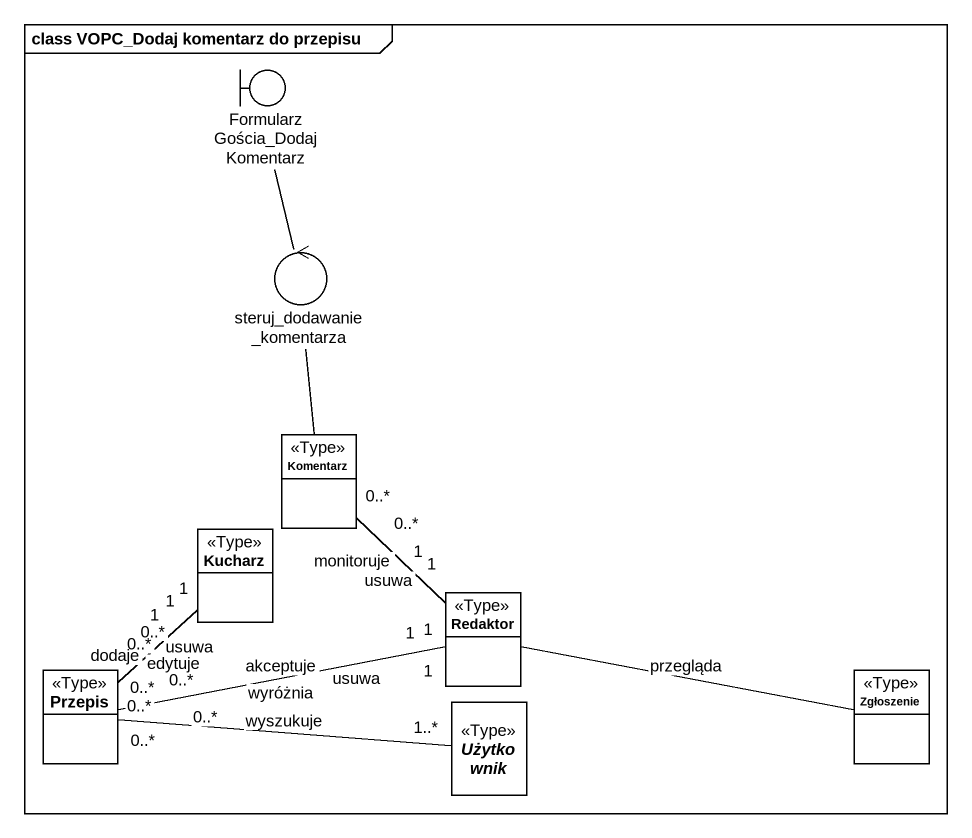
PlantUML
@startuml
mainframe class VOPC_Dodaj komentarz do przepisu
allowmixing
hide circle
hide empty members
boundary "FormularzGościa_DodajKomentarz" as FormularzGościa
control steruj_dodawanie_komentarza
class Komentarz <<Type>>
class Kucharz <<Type>>
class Redaktor <<Type>>
class Przepis <<Type>>
class Zgłoszenie <<Type>>
abstract class Użytkownik <<Type>>
FormularzGościa -- steruj_dodawanie_komentarza
steruj_dodawanie_komentarza -- Komentarz
Kucharz "1" -- "0..*" Przepis : usuwa
Kucharz "1" -- "0..*" Przepis : dodaje
Kucharz "1" -- "0..*" Przepis : edytuje
Redaktor "1" -up- "0..*" Komentarz : monitoruje
Redaktor -up- Komentarz
Redaktor "1" -up- "0..*" Komentarz : usuwa
Redaktor "1" -left- "0..*" Przepis : wyróżnia
Redaktor "1" -left- "0..*" Przepis : usuwa
Redaktor -right- Zgłoszenie : przegląda
Przepis "0..*" -right- "1" Redaktor : akceptuje
Użytkownik "1..*" -left- "0..*" Przepis : wyszukuje
@enduml
